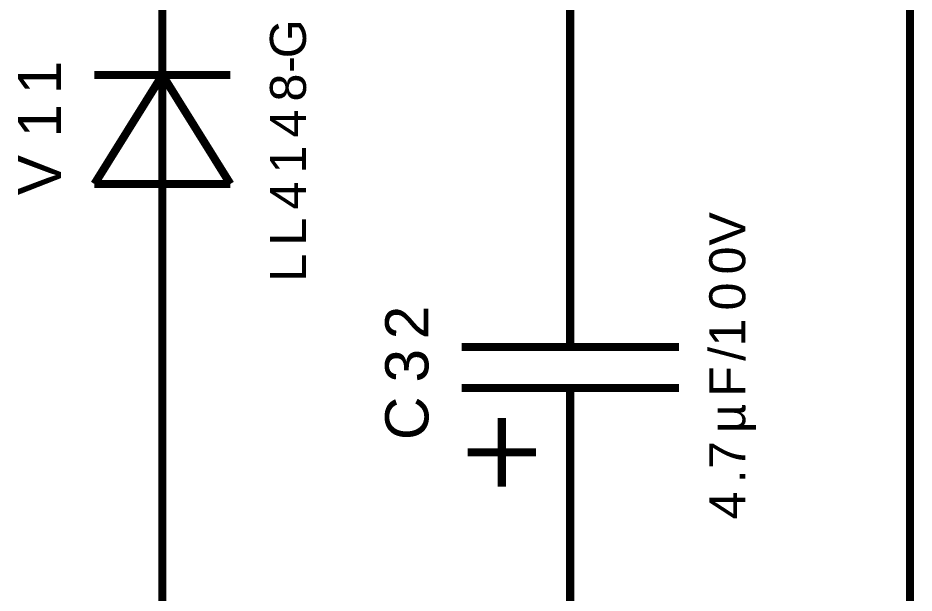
# Model space of a CAD drawing. Header units: millimetres. Extents: x -2024 to 917, y -725 to 13.
# Drawn here: x 446.77 to 479.72, y -198.33 to -177.18 of the extents above; entities that cross this region are included whole.
import ezdxf

# ---------------------------------------------------------------- set-up
doc = ezdxf.new("R2010")
doc.units = ezdxf.units.MM
doc.layers.add('Sheet', color=255, linetype='Continuous')
doc.styles.get("Standard").update_dxf_attribs({"font": 'arial.ttf'})

msp = doc.modelspace()

# ---------------------------------------------------------------- linework, layer by layer
at = {"layer": 'Sheet', "const_width": 0.3}
for points in [[(447.085, -241.294), (479.575, -241.294), (479.575, -161.282)], [(452.083, -178.785), (452.083, -176.284)], [(467.078, -176.284), (467.078, -178.785)], [(452.083, -183.785), (452.083, -178.785)], [(467.078, -186.286), (467.078, -178.785)], [(452.083, -179.281), (449.584, -183.289)], [(449.584, -179.281), (454.582, -179.281)], [(454.582, -183.289), (452.083, -179.281)], [(449.584, -183.289), (454.582, -183.289)], [(452.083, -183.785), (452.083, -186.286)], [(467.078, -193.787), (467.078, -201.288), (452.083, -201.288), (452.083, -186.286)], [(467.078, -189.283), (467.078, -186.286)], [(463.09, -189.283), (471.084, -189.283)], [(463.09, -190.79), (471.084, -190.79)], [(467.078, -190.79), (467.078, -193.787)], [(464.563, -191.899), (464.563, -194.416)], [(463.305, -193.158), (465.821, -193.158)]]:
    msp.add_lwpolyline(points, dxfattribs=at)

# ---------------------------------------------------------------- texts
at = {"layer": 'Sheet'}
for s, height, p in [('G', 1.325, (457.363, -178.669)), ('1', 1.59, (448.359, -179.993)), ('-', 1.325, (457.363, -179.199)), ('8', 1.325, (457.363, -180.258)), ('1', 1.59, (448.359, -181.583)), ('4', 1.325, (457.363, -181.583)), ('V', 1.59, (448.359, -183.703)), ('1', 1.325, (457.363, -182.908)), ('4', 1.325, (457.363, -184.233)), ('V', 1.325, (473.517, -185.557)), ('L', 1.325, (457.363, -185.557)), ('0', 1.325, (473.517, -186.617)), ('L', 1.325, (457.363, -186.882)), ('0', 1.325, (473.517, -187.942)), ('2', 1.59, (461.865, -189.001)), ('1', 1.325, (473.517, -189.266)), ('3', 1.59, (461.865, -190.591)), ('/', 1.325, (473.517, -189.796)), ('F', 1.325, (473.517, -191.121)), ('C', 1.59, (461.865, -192.711)), ('µ', 1.325, (473.517, -192.446)), ('7', 1.325, (473.517, -193.77)), ('.', 1.325, (473.517, -194.3)), ('4', 1.325, (473.517, -195.625))]:
    msp.add_text(s, height=height, rotation=90, dxfattribs=at).set_placement(p)

doc.saveas('drawing.dxf')
